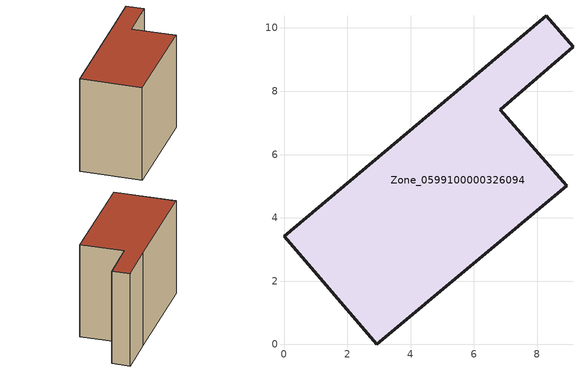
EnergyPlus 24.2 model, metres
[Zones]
Zone_0599100000326094
 floor ground (C_G): 5.96,8.42 8.28,10.39 9.13,9.41 6.84,7.41 8.93,5.02 2.93,0 0,3.41 z0
 wall outside (C_F): 2.93,0 8.93,5.02 6.84,7.41 9.13,9.41 8.28,10.39 5.96,8.42 0,3.41 2.93,0 z0:7.24
 roof outside (C_R): 8.28,10.39 5.96,8.42 0,3.41 2.93,0 8.93,5.02 6.84,7.41 9.13,9.41 z7.24
[BUILDING]
Pand.0599100000326094: North Axis=0; Terrain=City; Loads Convergence Tolerance Value=0.04; Temperature Convergence Tolerance Value=0.4; Solar Distribution=FullExterior; Maximum Number of Warmup Days=25; Minimum Number of Warmup Days=1
[Site:Location]
Rotterdam.The.Hague.AP_ZH_NLD Design_Conditions: Latitude=51.96; Longitude=4.45; Time Zone=1; Elevation=-4.5
[SITE:GROUNDTEMPERATURE:BUILDINGSURFACE]
18, 18, 18, 18, 18, 18, 18, 18, 18, 18, 18, 18
[MATERIAL] Thermal Absorptance=0.9; Solar Absorptance=0.7; Visible Absorptance=0.7
Name | Roughness | Thickness | Conductivity | Density | Specific Heat
G.TI.1946 | MediumSmooth | 0.15 | 1 | 540 | 1210
F.TI.1946 | Rough | 0.3 | 0.857143 | 1920 | 840
R.TI.1946 | MediumRough | 0.2 | 0.1 | 1500 | 1000
[CONSTRUCTION]
C_G: G.TI.1946
C_F: F.TI.1946
C_R: R.TI.1946
[ZONE]
Zone_0599100000326094: Type=1; Multiplier=1; Ceiling Height=Autocalculate; Volume=Autocalculate; Floor Area=autocalculate; Part of Total Floor Area=Yes
[ZONEINFILTRATION:DESIGNFLOWRATE]
Infil_Zone_0599100000326094: Zone or ZoneList or Space or SpaceList=Zone_0599100000326094; Schedule=AlwaysOn; Design Flow Rate Calculation Method=Flow/Area; Flow Rate per Floor Area=0.003; Constant Term Coefficient=1; Temperature Term Coefficient=0; Velocity Term Coefficient=0; Velocity Squared Term Coefficient=0
[HVACTEMPLATE:ZONE:IDEALLOADSAIRSYSTEM]
Zone_0599100000326094: Maximum Heating Supply Air Temperature=50; Minimum Cooling Supply Air Temperature=13; Maximum Heating Supply Air Humidity Ratio=0.0156; Minimum Cooling Supply Air Humidity Ratio=0.0077; Heating Limit=NoLimit; Cooling Limit=NoLimit; Dehumidification Control Type=ConstantSensibleHeatRatio; Cooling Sensible Heat Ratio=0.7; Dehumidification Setpoint=60; Humidification Control Type=None; Humidification Setpoint=30; Outdoor Air Method=None; Outdoor Air Flow Rate per Person=0.00944; Outdoor Air Flow Rate per Zone Floor Area=0; Outdoor Air Flow Rate per Zone=0; Demand Controlled Ventilation Type=None; Outdoor Air Economizer Type=NoEconomizer; Heat Recovery Type=None; Sensible Heat Recovery Effectiveness=0.7; Latent Heat Recovery Effectiveness=0.65
[ZONECONTROL:THERMOSTAT]
ThermostatControl_Zone_0599100000326094: Zone or ZoneList=Zone_0599100000326094; Control Type Schedule=DualSetpointControlType; Control 1=Thermostat_Zone_0599100000326094; Temperature Difference Between Cutout And Setpoint=0
[THERMOSTATSETPOINT:DUALSETPOINT]
Thermostat_Zone_0599100000326094: Heating Setpoint Temperature Schedule=HeatingSetpoint_Zone_0599100000326094; Cooling Setpoint Temperature Schedule=CoolingSetpoint_Zone_0599100000326094
[SCHEDULE:COMPACT]
HeatingSetpoint_Zone_0599100000326094: Through: 12/31, For: AllDays, Until: 24:00, 21
CoolingSetpoint_Zone_0599100000326094: Through: 12/31, For: AllDays, Until: 24:00, 24
DualSetpointControlType: Through: 12/31, For: AllDays, Until: 24:00, 4
AlwaysOn: Through: 12/31, For: AllDays, Until: 24:00, 1
